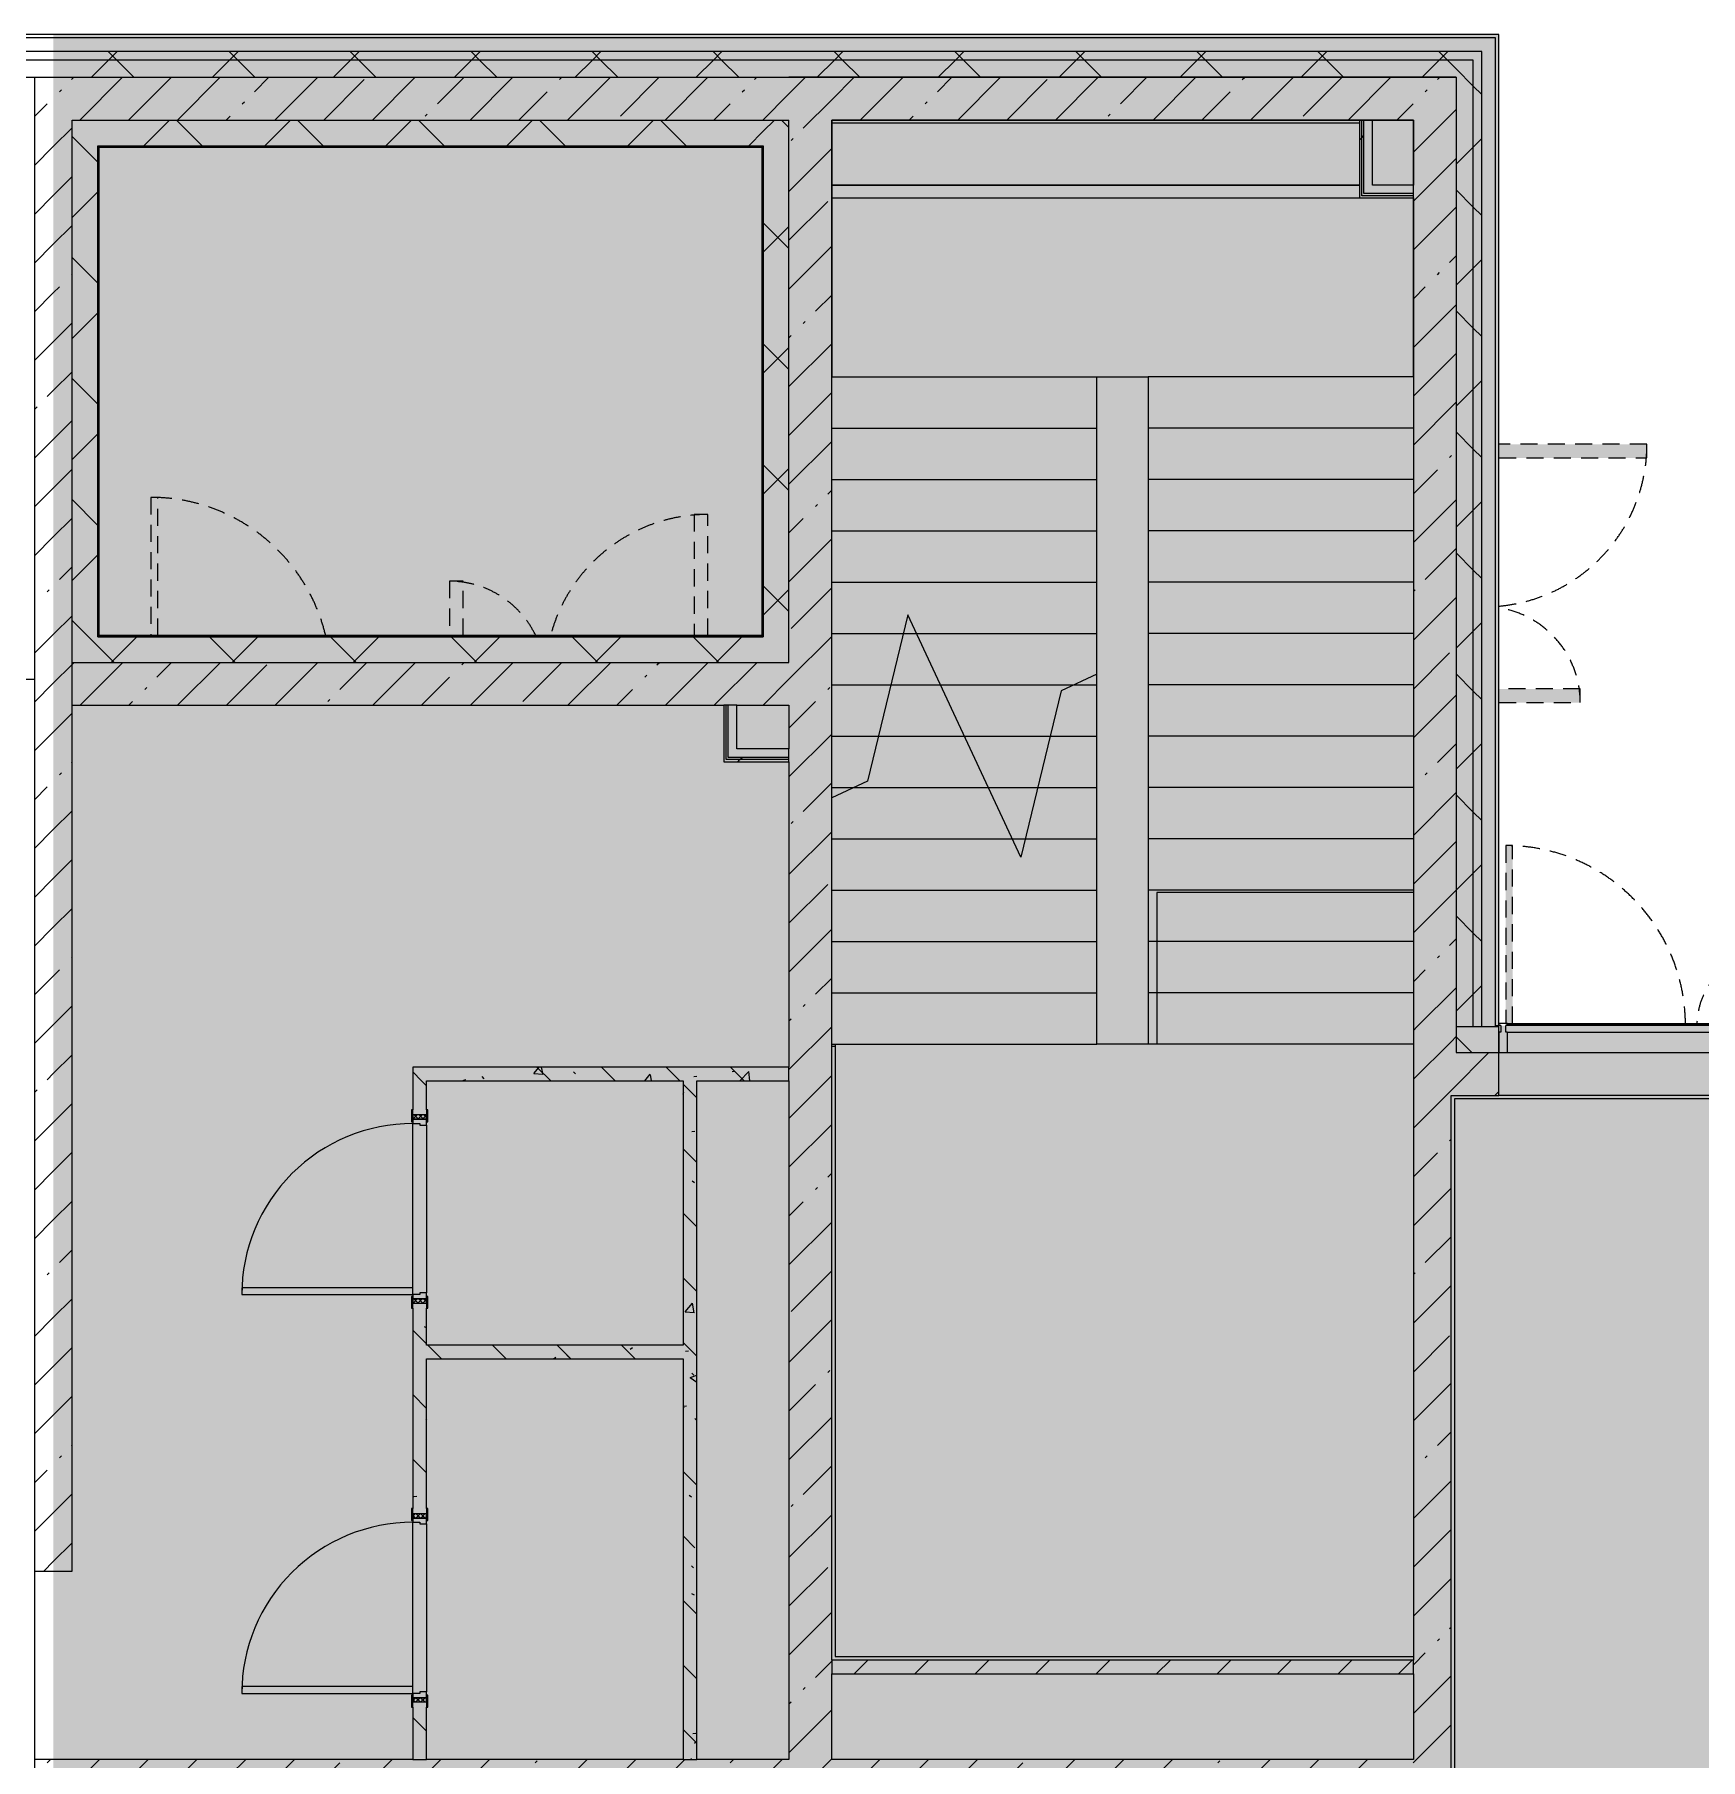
# Model space of a CAD drawing. Header units: millimetres. Extents: x 81663 to 277412, y -8553 to 29000.
# Drawn here: x 232978 to 242716, y 17269 to 27350 of the extents above; entities that cross this region are included whole.
import ezdxf

# ---------------------------------------------------------------- set-up
doc = ezdxf.new("R2010")
doc.units = ezdxf.units.MM
doc.linetypes.add('200_ШТРИХ__ш1_п0_6_', pattern=[160, 100, -60])
doc.layers.add('A-DETL-GENF-2', color=7, linetype='Continuous', lineweight=9, true_color=0xc0c0c0, transparency=0.4)
for name, color, linetype, lineweight in [('A-DETL-MBND', 7, '200_ШТРИХ__ш1_п0_6_', 9), ('A-GLAZ-2', 7, 'Continuous', 5), ('A-GLAZ-CWMG-2', 7, 'Continuous', 5), ('A-WALL-4', 7, 'Continuous', 5), ('I-WALL-3', 7, 'Continuous', 5)]:
    doc.layers.add(name, color=color, linetype=linetype, lineweight=lineweight)
for name, color, linetype, lineweight, true_color in [('A-DOOR-1', 7, 'Continuous', 5, 0xb7b7b7), ('A-DOOR-2', 7, 'Continuous', 5, 0xe2e2e2), ('A-DOOR-3', 7, 'Continuous', 5, 0xaaaaaa), ('A-DOOR-FRAM-1', 7, 'Continuous', 5, 0xe2e2e2), ('A-DOOR-FRAM-2', 7, 'Continuous', 5, 0xb7b7b7), ('A-DOOR-FRAM-3', 7, 'Continuous', 5, 0xaaaaaa), ('A-FLOR-2', 7, 'Continuous', 5, 0xaaaaaa), ('A-FLOR-3', 7, 'Continuous', 5, 0xb7b7b7), ('A-GLAZ-1', 7, 'Continuous', 5, 0x737373), ('A-GLAZ-CWMG-4', 7, 'Continuous', 5, 0x737373), ('A-WALL-5', 7, 'Continuous', 5, 0x737373), ('A-WALL-6', 7, 'Continuous', 9, 0x737373), ('I-WALL-2', 7, 'Continuous', 9, 0xe7e7e7), ('I-WALL-4', 7, 'Continuous', 5, 0x737373), ('I-WALL-5', 7, 'Continuous', 5, 0x787878), ('S-STRS-3', 7, 'Continuous', 5, 0x737373), ('S-STRS-MBND-2', 7, 'Continuous', 5, 0x737373)]:
    doc.layers.add(name, color=color, linetype=linetype, lineweight=lineweight, true_color=true_color)
pattern_1 = [(45, (148228.23, 0), (-353.5534, 353.5534), []), (135, (148228.23, 0), (-353.5534, -353.5534), [])]
pattern_2 = [(45, (148228.23, 0), (-285.1231, 285.1231), []), (45, (148513.35, 0), (-285.1231, 285.1231), [504.031, -100.806, 16.764, -84.042])]
pattern_3 = [(135, (148228.23, 0), (-377.1708, -377.1708), [533.4, -88.9, 17.78, -88.9]), (135, (148228.23, 376.94), (-377.1708, -377.1708), []), (50, (148228.23, 0), (637.6445, -55.7866), [66.675, -733.425]), (355, (148228.2, 0), (-123.3494, 668.699), [53.34, -586.74]), (100.451, (148281.37, -4.65), (514.299, 612.908), [56.665, -623.315]), (46.184, (148228.2, 177.8), (948.7764, -147.15), [100.012, -1100.137]), (96.636, (148307.3, 165.5), (830.909, 865.997), [84.998, -934.973]), (351.184, (148228.2, 177.8), (830.918, 865.988), [80.01, -880.11]), (21, (148317.13, 133.35), (530.6506, -357.9283), [66.675, -733.425]), (326, (148317.1, 133.35), (216.308, 644.6585), [53.34, -586.74]), (71.451, (148361.35, 103.5), (746.9596, 286.7243), [56.665, -623.315]), (37.5, (148228.23, 0), (10.81053, 295.9426), [16.764, -562.864, 16.764, -578.866, -588.962]), (37.5, (148228.23, 0), (10.81053, 295.9426), [-1175.258, 16.764, -572.198]), (7.5, (148228.23, 0), (233.8692, 350.6318), [16.764, -322.834, 16.764, -549.529, -224.472]), (7.5, (148228.23, 0), (233.8692, 350.6318), [-905.891, 16.764, -207.708]), (327.5, (148029.98, 0), (474.5678, -20.0513), [16.764, -205.486, 16.764, -676.656, -920.115]), (327.5, (148029.98, 0), (474.5678, -20.0513), [-915.67, 16.764, -903.351]), (317.5, (147941.1, 0), (518.4522, 88.9934), [16.764, -272.161, 16.764, -443.738, -653.415]), (317.5, (147941.1, 0), (518.4522, 88.9934), [-749.427, 16.764, -636.651])]
pattern_4 = [(45, (148228.2, 0), (-530.33, 530.33), []), (135, (148228.2, 0), (-530.33, -530.33), [])]

# ---------------------------------------------------------------- blocks, each defined once
blk = doc.blocks.new('110_Дверь_СКБ_2Ст_Внутренняя - ДН-7д_л__ ДОО_Дв_1450x2100h_Загрузочная_ Помещение холодильных камер-21737406-2_5_3_птичка')
at = {"layer": 'A-DETL-MBND'}
for points in [[(767.5, 283), (767.5, 990), (687.5, 990), (687.5, 283)], [(-662.5, 283), (-662.5, 600), (-742.5, 600), (-742.5, 283)]]:
    blk.add_hatch(color=256, dxfattribs=at).paths.add_polyline_path(points)
for p, q in [((767.5, 990), (687.5, 990)), ((687.5, 990), (687.5, 283)), ((767.5, 283), (767.5, 990)), ((-742.5, 600), (-742.5, 283)), ((-662.5, 600), (-742.5, 600)), ((-662.5, 283), (-662.5, 600))]:
    blk.add_line(p, q, dxfattribs=at)
for centre, radius, start, end in [((767.5, 40), 950, 90, 165), ((-742.5, 40), 560, 26.05405, 90)]:
    blk.add_arc(centre, radius, start, end, dxfattribs=at)
blk = doc.blocks.new('110_Дверь_СКБ_1Ст_Внутренняя1 - ДН-6д_ ДОО_Дв_1150x2100-24253098-2_5_3_птичка')
at = {"layer": 'A-DETL-MBND'}
blk.add_hatch(color=256, dxfattribs=at).paths.add_polyline_path([(-472.5, 283), (-472.5, 1090), (-512.5, 1090), (-512.5, 283)])
for p, q in [((-512.5, 1090), (-512.5, 283)), ((-472.5, 1090), (-512.5, 1090)), ((-472.5, 283), (-472.5, 1090))]:
    blk.add_line(p, q, dxfattribs=at)
blk.add_arc((-512.5, 40), 1050, 13.41257, 90, dxfattribs=at)
blk = doc.blocks.new('110_Дверь_СКБ_2Ст_Внутренняя - ДН-4д_ ДОО_Дв_1450x2100h_Лестничная клетка-23615437-2_5_3_птичка')
at = {"layer": 'A-DETL-MBND'}
for points in [[(-663, 990), (-743, 990), (-743, 125), (-663, 125), (-663, 279)], [(767, 125), (767, 600), (687, 600), (687, 125)]]:
    blk.add_hatch(color=256, dxfattribs=at).paths.add_polyline_path(points)
for p, q in [((-743, 990), (-743, 125)), ((-663, 990), (-743, 990)), ((-663, 125), (-663, 990)), ((767, 600), (687, 600)), ((687, 600), (687, 125)), ((767, 125), (767, 600))]:
    blk.add_line(p, q, dxfattribs=at)
for centre, radius, start, end in [((-743, 40), 950, 5.1855, 90), ((767, 40), 560, 90, 171.0757)]:
    blk.add_arc(centre, radius, start, end, dxfattribs=at)
blk = doc.blocks.new('110_Дверь_СКБ_1Ст_Внутренняя1 - Д-3 _п_ 1100x2100h_много всего-32422909-2_5_3_птичка')
at = {"layer": 'A-DOOR-2'}
h = blk.add_hatch(color=256, dxfattribs=at)
h.paths.add_polyline_path([(-512.5, 40), (-512.5, -40), (-477.5, -40), (-477.5, 0), (-487.5, 0), (-487.5, 40)])
h.paths.add_polyline_path([(502.5, 0), (502.5, -40), (537.5, -40), (537.5, 40), (512.5, 40), (512.5, 0)])
at = {"layer": 'A-DOOR-3'}
h = blk.add_hatch(dxfattribs=at)
h.set_pattern_fill('FP_88', color=256, style=0, pattern_type=2)
h.set_pattern_definition([(135, (1751.41, 104.685), (-14.14214, -14.14214), []), (225, (1751.41, 104.685), (14.14214, -14.14214), [])])
h.paths.add_polyline_path([(537.5, -40), (562.5, -40), (562.5, 40), (537.5, 40)])
at = {"layer": 'A-DOOR-FRAM-1'}
for points in [[(-487.5, 1040), (-487.5, 40), (-447.5, 40), (-447.5, 1040)], [(-567.5, 40), (-497.5, 40), (-497.5, 48), (-567.5, 48)], [(522.5, 40), (592.5, 40), (592.5, 48), (522.5, 48)], [(-567.5, -48), (-497.5, -48), (-497.5, -40), (-567.5, -40)], [(522.5, -48), (592.5, -48), (592.5, -40), (522.5, -40)]]:
    blk.add_hatch(color=256, dxfattribs=at).paths.add_polyline_path(points)
at = {"layer": 'A-DOOR-FRAM-3'}
h = blk.add_hatch(dxfattribs=at)
h.set_pattern_fill('FP_89', color=256, style=0, pattern_type=2)
h.set_pattern_definition([(45, (-371.384, 104.685), (-14.1421, 14.1421), []), (135, (-371.384, 104.685), (-14.1421, -14.1421), [])])
h.paths.add_polyline_path([(-537.5, 40), (-537.5, -40), (-512.5, -40), (-512.5, 40)])
at = {"layer": 'A-DOOR-1'}
for p, q in [((-487.5, 1040), (-487.5, 40)), ((-447.5, 1040), (-487.5, 1040)), ((-447.5, 40), (-447.5, 1040)), ((-487.5, 40), (-447.5, 40))]:
    blk.add_line(p, q, dxfattribs=at)
blk.add_arc((-487.5, 40), 1000, 360, 90, dxfattribs=at)
at = {"layer": 'A-DOOR-FRAM-2'}
for p, q in [((-497.5, 48), (-567.5, 48)), ((-567.5, 48), (-567.5, 40)), ((-567.5, 40), (-497.5, 40)), ((-512.5, 40), (-537.5, 40)), ((-537.5, 40), (-537.5, -40)), ((-487.5, 40), (-512.5, 40)), ((-512.5, 40), (-512.5, -40)), ((-512.5, -40), (-512.5, 40)), ((-497.5, 40), (-512.5, 40)), ((-512.5, 40), (-512.5, 39)), ((-512.5, 39), (-497.5, 39)), ((-497.5, 40), (-497.5, 48)), ((-497.5, 39), (-497.5, 40)), ((-487.5, 0), (-487.5, 40)), ((-477.5, 0), (-487.5, 0)), ((-477.5, -40), (-477.5, 0)), ((512.5, 0), (502.5, 0)), ((502.5, 0), (502.5, -40)), ((512.5, 40), (512.5, 0)), ((537.5, 40), (512.5, 40)), ((592.5, 48), (522.5, 48)), ((522.5, 48), (522.5, 40)), ((537.5, 40), (522.5, 40)), ((522.5, 40), (522.5, 39)), ((522.5, 40), (592.5, 40)), ((522.5, 39), (537.5, 39)), ((537.5, -40), (537.5, 40)), ((562.5, 40), (537.5, 40)), ((537.5, 40), (537.5, -40)), ((537.5, 39), (537.5, 40)), ((562.5, -40), (562.5, 40)), ((592.5, 40), (592.5, 48)), ((-497.5, -40), (-567.5, -40)), ((-567.5, -40), (-567.5, -48)), ((-567.5, -48), (-497.5, -48)), ((-537.5, -40), (-512.5, -40)), ((-497.5, -39), (-512.5, -39)), ((-512.5, -39), (-512.5, -40)), ((-512.5, -40), (-477.5, -40)), ((-512.5, -40), (-497.5, -40)), ((-497.5, -40), (-497.5, -39)), ((-497.5, -48), (-497.5, -40)), ((502.5, -40), (537.5, -40)), ((537.5, -39), (522.5, -39)), ((522.5, -39), (522.5, -40)), ((522.5, -40), (537.5, -40)), ((592.5, -40), (522.5, -40)), ((522.5, -40), (522.5, -48)), ((522.5, -48), (592.5, -48)), ((537.5, -40), (537.5, -39)), ((537.5, -40), (562.5, -40)), ((592.5, -48), (592.5, -40))]:
    blk.add_line(p, q, dxfattribs=at)
blk = doc.blocks.new('DRS_ДПУ_распашная__2Ст_Прямоугольная1 - ВН-4_ Нр_ДО_1500х2200 глухая-26741401-2_5_3_птичка')
at = {"layer": 'A-DETL-MBND'}
h = blk.add_hatch(color=256, dxfattribs=at)
h.paths.add_polyline_path([(-760, 10), (-730, 10), (-730, 1050), (-770, 1050), (-770, 10)])
h.paths.add_polyline_path([(-760, 0), (-760, 10), (-770, 0)])
h = blk.add_hatch(color=256, dxfattribs=at)
h.paths.add_polyline_path([(760, 0), (770, 0), (760, 10)])
h.paths.add_polyline_path([(770, 10), (770, 423), (730, 423), (735, 10), (760, 10)])
for p, q in [((-770, 1050), (-770, 10)), ((-730, 1050), (-770, 1050)), ((-730, 10), (-730, 1050)), ((770, 423), (730, 423)), ((730, 423), (730, 10)), ((770, 10), (770, 423))]:
    blk.add_line(p, q, dxfattribs=at)
for centre, radius, start, end in [((-770, 0), 1050, 0.552, 90), ((770, 0), 423, 90, 178.6103)]:
    blk.add_arc(centre, radius, start, end, dxfattribs=at)
blk = doc.blocks.new('Прямоугольный импост - Импост структурный с накладкой - 170мм-23713232-2_5_3_птичка')
at = {"layer": 'A-DETL-MBND'}
blk.add_line((0, 0), (-10, 0), dxfattribs=at)
blk = doc.blocks.new('Прямоугольный импост - Импост структурный с накладкой - 170мм-22874499-2_5_3_птичка')
at = {"layer": 'A-GLAZ-CWMG-2'}
for p, q in [((-40, 0), (-50, 0)), ((-50, 0), (-50, -10)), ((0, 0), (-10, 0)), ((0, -10), (0, 0)), ((-50, -10), (0, -10))]:
    blk.add_line(p, q, dxfattribs=at)
at = {"layer": 'A-GLAZ-CWMG-4'}
for p, q in [((0, 160), (-50, 160)), ((-50, 160), (-50, 40)), ((0, 40), (0, 160)), ((-50, 40), (-40, 40)), ((-40, 40), (-40, 2)), ((-10, 2), (-10, 40)), ((-10, 40), (0, 40))]:
    blk.add_line(p, q, dxfattribs=at)
blk = doc.blocks.new('PNS_Панель прямоугольная1 - Нр_Стекло - 40мм-22959730-2_5_3_птичка')
at = {"layer": 'A-GLAZ-1'}
blk.add_line((-756, -40), (760, -40), dxfattribs=at)
at = {"layer": 'A-GLAZ-2'}
for p, q in [((-770, 0), (770, 0)), ((770, 0), (-770, 0))]:
    blk.add_line(p, q, dxfattribs=at)
blk = doc.blocks.new('Прямоугольный импост - Импост структурный с накладкой - 170мм-22855553-2_5_3_птичка')
at = {"layer": 'A-GLAZ-CWMG-2'}
for p, q in [((93360, 21560), (93360, 21570)), ((93360, 21570), (94880, 21570)), ((94880, 21570), (94880, 21560))]:
    blk.add_line(p, q, dxfattribs=at)
at = {"layer": 'A-GLAZ-CWMG-4'}
blk.add_line((93360, 21400), (94880, 21400), dxfattribs=at)
blk = doc.blocks.new('Зашивка приборов отопления33 - Зашивка приборов отопления-33324347-2_5_3_птичка')
at = {"layer": 'A-WALL-5'}
for p, q in [((124366, 19499), (121281, 19499)), ((121281, 19136), (124366, 19136)), ((124366, 19136), (121281, 19136)), ((121281, 19061), (124366, 19061))]:
    blk.add_line(p, q, dxfattribs=at)

msp = doc.modelspace()

# ---------------------------------------------------------------- hatches: boundary and pattern name
at = {"layer": 'A-DETL-GENF-2'}
msp.add_hatch(color=256, dxfattribs=at).paths.add_polyline_path([(270445.2, -258), (273466.2, -258), (273466.2, 21558), (241536.2, 21558), (241536.2, 27348), (233088.2, 27348), (233088.2, 5750), (237430.2, 5750), (237430.2, -258), (269517.7, -258)])
at = {"layer": 'A-WALL-4'}
h = msp.add_hatch(dxfattribs=at)
h.set_pattern_fill('FP_48', color=256, style=0, pattern_type=2)
h.set_pattern_definition(pattern_1)
h.paths.add_polyline_path([(233088.2, 27200), (233088.2, 27250), (228578.2, 27250), (228578.2, 27200), (232416.9, 27200)])
h.paths.add_polyline_path([(224996.7, 27200), (226078.2, 27200), (226078.2, 27250), (224568.2, 27250), (224568.2, 27200)])
h.paths.add_polyline_path([(212408.2, 27200), (213488.2, 27200), (213488.2, 27250), (212408.2, 27250)])
h.paths.add_polyline_path([(215721.5, 27200), (216188.2, 27200), (216185.3, 27250), (214388.2, 27250), (214388.2, 27200), (214794, 27200)])
h.paths.add_polyline_path([(217088.2, 27200), (222468.2, 27200), (222468.2, 27250), (217088.2, 27250)])
h.paths.add_polyline_path([(204591.3, 27200), (205388.2, 27200), (205388.2, 27250), (204138.1, 27250), (204138.1, 27200)])
h.paths.add_polyline_path([(202736.2, 27200), (203238.1, 27200), (203238.1, 27250), (202088.4, 27250), (202088.4, 27200)])
h.paths.add_polyline_path([(208088.2, 27200), (209268.2, 27200), (209268.2, 27250), (208088.2, 27250)])
h.paths.add_polyline_path([(198098.6, 27200), (198988.4, 27200), (198988.4, 27250), (197888.5, 27250), (197888.5, 27200)])
h.paths.add_polyline_path([(196988.5, 27200), (196988.5, 27250), (195735.2, 27250), (195735.2, 27200), (196243.6, 27200)])
h.paths.add_polyline_path([(192635.2, 27200), (192635.2, 27250), (190238.2, 27250), (190238.2, 27200), (191606, 27200)])
h = msp.add_hatch(dxfattribs=at)
h.set_pattern_fill('FP_48', color=256, style=0, pattern_type=2)
h.set_pattern_definition(pattern_1)
h.paths.add_polyline_path([(241388.2, 27200), (241388.2, 27250), (233088.2, 27250), (233088.2, 27200), (241288.2, 27200)])
h = msp.add_hatch(dxfattribs=at)
h.set_pattern_fill('FP_48', color=256, style=0, pattern_type=2)
h.set_pattern_definition(pattern_1)
h.paths.add_polyline_path([(241388.2, 21550), (241438.2, 21550), (241438.2, 27250), (241388.2, 27250), (241388.2, 21558)])
h = msp.add_hatch(dxfattribs=at)
h.set_pattern_fill('FP_48', color=256, style=0, pattern_type=2)
h.set_pattern_definition(pattern_1)
h.paths.add_polyline_path([(232428.2, 27100), (233088.2, 27100), (233088.2, 27200), (228578.2, 27200), (228578.2, 27100), (232416.9, 27100)])
h.paths.add_polyline_path([(214794, 27100), (216188.2, 27100), (216185.3, 27200), (214388.2, 27200), (214388.2, 27100)])
h.paths.add_polyline_path([(213488.2, 27100), (213488.2, 27200), (212408.2, 27200), (212408.2, 27100), (213183.4, 27100)])
h.paths.add_polyline_path([(226078.2, 27100), (226078.2, 27200), (224568.2, 27200), (224568.2, 27100), (225924.2, 27100)])
h.paths.add_polyline_path([(217088.2, 27100), (222468.2, 27100), (222468.2, 27200), (217088.2, 27200)])
h.paths.add_polyline_path([(209228.9, 27100), (209268.2, 27100), (209268.2, 27200), (208088.2, 27200), (208088.2, 27100), (208983.4, 27100)])
h.paths.add_polyline_path([(202088.4, 27100), (203238.1, 27100), (203238.1, 27200), (202088.4, 27200)])
h.paths.add_polyline_path([(205055, 27100), (205388.2, 27100), (205388.2, 27200), (204138.1, 27200), (204138.1, 27100), (204591.3, 27100)])
h.paths.add_polyline_path([(196988.5, 27100), (196988.5, 27200), (195735.2, 27200), (195735.2, 27100), (196243.6, 27100)])
h.paths.add_polyline_path([(192635.2, 27100), (192635.2, 27200), (190288.2, 27200), (190288.2, 27100), (191606, 27100)])
h.paths.add_polyline_path([(197888.5, 27100), (198988.4, 27100), (198988.4, 27200), (197888.5, 27200)])
h = msp.add_hatch(dxfattribs=at)
h.set_pattern_fill('FP_48', color=256, style=0, pattern_type=2)
h.set_pattern_definition(pattern_1)
h.paths.add_polyline_path([(237054.5, 27100), (241288.2, 27100), (241288.2, 27200), (233088.2, 27200), (233088.2, 27100), (236126.9, 27100)])
h = msp.add_hatch(dxfattribs=at)
h.set_pattern_fill('FP_48', color=256, style=0, pattern_type=2)
h.set_pattern_definition(pattern_1)
h.paths.add_polyline_path([(241388.2, 21550), (241388.2, 27200), (241288.2, 27200), (241288.2, 21550)])
h = msp.add_hatch(dxfattribs=at)
h.set_pattern_fill('FP_48', color=256, style=0, pattern_type=2)
h.set_pattern_definition(pattern_1)
h.paths.add_polyline_path([(233348.2, 23680), (233344.4, 26850), (233198.2, 26850), (233198.2, 23680), (233344.4, 23680)])
h = msp.add_hatch(dxfattribs=at)
h.set_pattern_fill('FP_48', color=256, style=0, pattern_type=2)
h.set_pattern_definition(pattern_1)
h.paths.add_polyline_path([(236126.9, 26700), (237238.2, 26700), (237238.2, 26850), (233348.2, 26850), (233351.2, 26700), (234271.9, 26700)])
h = msp.add_hatch(dxfattribs=at)
h.set_pattern_fill('FP_48', color=256, style=0, pattern_type=2)
h.set_pattern_definition(pattern_1)
h.paths.add_polyline_path([(237388.2, 23680), (237388.2, 26850), (237238.2, 26850), (237238.2, 23680)])
h = msp.add_hatch(dxfattribs=at)
h.set_pattern_fill('FP_48', color=256, style=0, pattern_type=2)
h.set_pattern_definition(pattern_1)
h.paths.add_polyline_path([(236126.9, 23680), (237238.2, 23680), (237235.2, 23830), (233348.2, 23830), (233348.2, 23680), (235199.4, 23680)])
h = msp.add_hatch(dxfattribs=at)
h.set_pattern_fill('FP_48', color=256, style=0, pattern_type=2)
h.set_pattern_definition(pattern_1)
h.paths.add_polyline_path([(273458.2, 21400), (273458.2, 21550), (268378.4, 21550), (268378.4, 21400), (273308.2, 21400)])
h.paths.add_polyline_path([(267478.4, 21400), (267478.4, 21550), (266128.7, 21550), (266128.7, 21400), (266735.1, 21400)])
h.paths.add_polyline_path([(254677.3, 21400), (255078.7, 21400), (255078.7, 21550), (253778.4, 21550), (253778.4, 21400), (254278.2, 21400)])
h.paths.add_polyline_path([(257278.7, 21400), (257278.7, 21550), (255978.7, 21550), (255978.7, 21400), (256532.4, 21400)])
h.paths.add_polyline_path([(258178.7, 21400), (259478.2, 21400), (259478.2, 21550), (258178.7, 21550)])
h.paths.add_polyline_path([(264328.7, 21400), (265228.7, 21400), (265228.7, 21550), (263828.7, 21550), (263828.7, 21400), (263952.5, 21400)])
h.paths.add_polyline_path([(261528.7, 21400), (261528.7, 21550), (260378.2, 21550), (260378.2, 21400)])
h.paths.add_polyline_path([(251478.4, 21400), (251478.4, 21550), (250278.2, 21550), (250278.2, 21400), (250967.3, 21400)])
h.paths.add_polyline_path([(241536.2, 21400), (241538.2, 21400), (241534.2, 21550), (241288.2, 21550), (241288.2, 21400), (241495.2, 21400)])
h.paths.add_polyline_path([(244838.2, 21400), (249378.2, 21400), (249378.2, 21550), (244838.2, 21550)])
at = {"layer": 'I-WALL-2'}
for points in [[(240798.2, 26420), (240798.2, 26850), (240748.2, 26850), (240748.2, 26420), (240764.5, 26420)], [(241038.2, 26420), (241038.2, 26470), (240798.2, 26470), (240798.2, 26420)], [(237083.2, 23125), (237083.2, 23430), (237033.2, 23430), (237033.2, 23125), (237054.5, 23125)], [(237388.2, 23125), (237388.2, 23175), (237083.2, 23175), (237083.2, 23125)]]:
    msp.add_hatch(color=256, dxfattribs=at).paths.add_polyline_path(points)
at = {"layer": 'I-WALL-3'}
h = msp.add_hatch(dxfattribs=at)
h.set_pattern_fill('FP_56', color=256, style=0, pattern_type=2)
h.set_pattern_definition(pattern_2)
h.paths.add_polyline_path([(233088.2, 18370), (233088.2, 27100), (232978.2, 27100), (232978.2, 18370)])
h = msp.add_hatch(dxfattribs=at)
h.set_pattern_fill('FP_56', color=256, style=0, pattern_type=2)
h.set_pattern_definition(pattern_2)
h.paths.add_polyline_path([(233198.2, 18370), (233198.2, 27100), (233088.2, 27100), (233088.2, 18370)])
h = msp.add_hatch(dxfattribs=at)
h.set_pattern_fill('FP_56', color=256, style=0, pattern_type=2)
h.set_pattern_definition(pattern_2)
h.paths.add_polyline_path([(237388.2, 26850), (237388.2, 27100), (233198.2, 27100), (233198.2, 26850), (237238.2, 26850)])
h = msp.add_hatch(dxfattribs=at)
h.set_pattern_fill('FP_56', color=256, style=0, pattern_type=2)
h.set_pattern_definition(pattern_2)
h.paths.add_polyline_path([(237388.2, 17270), (237638.2, 17270), (237638.2, 27100), (237388.2, 27100), (237388.2, 18162.4)])
h = msp.add_hatch(dxfattribs=at)
h.set_pattern_fill('FP_56', color=256, style=0, pattern_type=2)
h.set_pattern_definition(pattern_2)
h.paths.add_polyline_path([(239837, 26850), (241038.2, 26850), (241038.2, 27100), (237638.2, 27100), (237638.2, 26850), (237982, 26850)])
h = msp.add_hatch(dxfattribs=at)
h.set_pattern_fill('FP_56', color=256, style=0, pattern_type=2)
h.set_pattern_definition(pattern_2)
h.paths.add_polyline_path([(241258.2, 21550), (241288.2, 21558), (241288.2, 27100), (241038.2, 27100), (241038.2, 21550), (241228.3, 21550)])
h.paths.add_polyline_path([(241288.2, 21400), (241288.2, 21550), (241258.2, 21550), (241258.2, 21400)])
h = msp.add_hatch(dxfattribs=at)
h.set_pattern_fill('FP_160', color=256, style=0, pattern_type=2)
h.set_pattern_definition(pattern_4)
h.paths.add_polyline_path([(240735.7, 26395), (240735.7, 26850), (240723.2, 26850), (240723.2, 26395)])
h = msp.add_hatch(dxfattribs=at)
h.set_pattern_fill('FP_160', color=256, style=0, pattern_type=2)
h.set_pattern_definition(pattern_4)
h.paths.add_polyline_path([(240748.2, 26407.5), (240748.2, 26850), (240735.7, 26850), (240735.7, 26407.5)])
h = msp.add_hatch(dxfattribs=at)
h.set_pattern_fill('FP_56', color=256, style=0, pattern_type=2)
h.set_pattern_definition(pattern_2)
h.paths.add_polyline_path([(237388.2, 23430), (237388.2, 23680), (233198.2, 23680), (233198.2, 23430), (237083.2, 23430)])
h = msp.add_hatch(dxfattribs=at)
h.set_pattern_fill('FP_160', color=256, style=0, pattern_type=2)
h.set_pattern_definition(pattern_4)
h.paths.add_polyline_path([(237020.7, 23100), (237388.2, 23100), (237388.2, 23112.5), (237020.7, 23112.5)])
h = msp.add_hatch(dxfattribs=at)
h.set_pattern_fill('FP_160', color=256, style=0, pattern_type=2)
h.set_pattern_definition(pattern_4)
h.paths.add_polyline_path([(237054.5, 23112.5), (237388.2, 23112.5), (237388.2, 23125), (237033.2, 23125), (237033.2, 23112.5)])
h = msp.add_hatch(dxfattribs=at)
h.set_pattern_fill('FP_56', color=256, style=0, pattern_type=2)
h.set_pattern_definition(pattern_2)
h.paths.add_polyline_path([(241258.2, 13400), (241258.2, 13620), (241228.2, 13620), (241228.3, 13628), (241258.2, 13628), (241258.2, 21550), (241038.2, 21550), (241038.2, 13400), (241228.2, 13400)])
h = msp.add_hatch(dxfattribs=at)
h.set_pattern_fill('FP_56', color=256, style=0, pattern_type=2)
h.set_pattern_definition(pattern_2)
h.paths.add_polyline_path([(248808.2, 21150), (248808.2, 21400), (244838.2, 21400), (244838.2, 21150), (248548.2, 21150)])
h.paths.add_polyline_path([(241430.3, 21150), (241538.2, 21150), (241536.2, 21400), (241258.2, 21400), (241258.2, 21150), (241318.2, 21150)])
h = msp.add_hatch(dxfattribs=at)
h.set_pattern_fill('FP_60', color=256, style=0, pattern_type=2)
h.set_pattern_definition([(45, (148228.23, 0), (-176.7767, 176.7767), [])])
h.paths.add_polyline_path([(237638.2, 17770), (241038.2, 17770), (241038.2, 17850), (237638.2, 17850)])
h = msp.add_hatch(dxfattribs=at)
h.set_pattern_fill('FP_56', color=256, style=0, pattern_type=2)
h.set_pattern_definition(pattern_2)
h.paths.add_polyline_path([(232978.2, 16300), (233088.2, 16300), (233088.2, 17270), (232978.2, 17270), (232978.2, 17005.5)])
h = msp.add_hatch(dxfattribs=at)
h.set_pattern_fill('FP_56', color=256, style=0, pattern_type=2)
h.set_pattern_definition(pattern_2)
h.paths.add_polyline_path([(233198.2, 16300), (233198.2, 17270), (233088.2, 17270), (233088.2, 16300)])
h = msp.add_hatch(dxfattribs=at)
h.set_pattern_fill('FP_56', color=256, style=0, pattern_type=2)
h.set_pattern_definition(pattern_2)
h.paths.add_polyline_path([(234498.2, 17050), (234718.2, 17050), (234718.2, 17270), (233198.2, 17270), (233198.2, 17050), (234271.9, 17050)])
h = msp.add_hatch(dxfattribs=at)
h.set_pattern_fill('FP_56', color=256, style=0, pattern_type=2)
h.set_pattern_definition(pattern_2)
h.paths.add_polyline_path([(241038.2, 17050), (241038.2, 17270), (234718.2, 17270), (234718.2, 17050), (240365.3, 17050)])
at = {"layer": 'I-WALL-5'}
h = msp.add_hatch(dxfattribs=at)
h.set_pattern_fill('FP_69', color=256, style=0, pattern_type=2)
h.set_pattern_definition(pattern_3)
h.paths.add_polyline_path([(237388.2, 21235.8), (237388.2, 21315.8), (235189.9, 21315.8), (235189.9, 21235.8), (236849.9, 21235.8)])
h = msp.add_hatch(dxfattribs=at)
h.set_pattern_fill('FP_69', color=256, style=0, pattern_type=2)
h.set_pattern_definition(pattern_3)
h.paths.add_polyline_path([(235189.9, 17270), (235269.9, 17270), (235269.9, 17605.4), (235189.9, 17605.4), (235189.9, 17575.4)])
h.paths.add_polyline_path([(235189.9, 18705.4), (235269.9, 18705.4), (235269.9, 19935.8), (235189.9, 19935.8), (235189.9, 18735.4)])
h.paths.add_polyline_path([(235269.9, 21035.8), (235269.9, 21235.8), (235189.9, 21235.8), (235189.9, 21035.8)])
h = msp.add_hatch(dxfattribs=at)
h.set_pattern_fill('FP_69', color=256, style=0, pattern_type=2)
h.set_pattern_definition(pattern_3)
h.paths.add_polyline_path([(236849.9, 16180), (236849.9, 17050), (236769.9, 17050), (236769.9, 16180)])
h.paths.add_polyline_path([(236849.9, 17270), (236849.9, 21235.8), (236769.9, 21235.8), (236769.9, 17270)])
h = msp.add_hatch(dxfattribs=at)
h.set_pattern_fill('FP_69', color=256, style=0, pattern_type=2)
h.set_pattern_definition(pattern_3)
h.paths.add_polyline_path([(236769.9, 19610), (236769.9, 19690), (235269.9, 19690), (235269.9, 19610), (236126.9, 19610)])

# ---------------------------------------------------------------- linework, layer by layer
at = {"layer": 'A-FLOR-2'}
for p, q in [((232978.2, 23580), (232928.2, 23580)), ((232978.2, 18370), (232978.2, 17270))]:
    msp.add_line(p, q, dxfattribs=at)
at = {"layer": 'A-FLOR-3'}
for p, q in [((241038.2, 22335), (239538.2, 22335)), ((239538.2, 22335), (239538.2, 21450)), ((237659.2, 21435), (237638.2, 21435)), ((237659.2, 21450), (237659.2, 17871)), ((241038.2, 21450), (239188.2, 21450)), ((241278.2, 21130), (241278.2, 13628)), ((243408.2, 21130), (241278.2, 21130)), ((243408.2, 21150), (241538.2, 21150)), ((237659.2, 17871), (241038.2, 17871))]:
    msp.add_line(p, q, dxfattribs=at)
at = {"layer": 'A-WALL-4'}
for p, q in [((241538.2, 27350), (203238.1, 27350)), ((241538.2, 21558), (241538.2, 27350))]:
    msp.add_line(p, q, dxfattribs=at)
at = {"layer": 'A-WALL-5'}
for p, q in [((232428.2, 27100), (241288.2, 27100)), ((233356.2, 23838), (233356.2, 26692)), ((233356.2, 26692), (237230.2, 26692)), ((237230.2, 26692), (237230.2, 23838)), ((237230.2, 23838), (233356.2, 23838)), ((233198.2, 23680), (237388.2, 23680)), ((241538.2, 21400), (241538.2, 21556.6))]:
    msp.add_line(p, q, dxfattribs=at)
at = {"layer": 'A-WALL-6'}
for p, q in [((241518.2, 27330), (228578.2, 27330)), ((241518.2, 21550), (241518.2, 27330)), ((241438.2, 27250), (228578.2, 27250)), ((241438.2, 21550), (241438.2, 27250)), ((241388.2, 27200), (228578.2, 27200)), ((241388.2, 21550), (241388.2, 27200)), ((241288.2, 27100), (241288.2, 21400)), ((233198.2, 26850), (233356.2, 26850)), ((237230.2, 26850), (237388.2, 26850)), ((237388.2, 23680), (237388.2, 26850)), ((240735.7, 26407.5), (240735.7, 26850)), ((240748.2, 26420), (240748.2, 26850)), ((233348.2, 23830), (233348.2, 26700)), ((233348.2, 26700), (237238.2, 26700)), ((233351.2, 23833), (233351.2, 26697)), ((233351.2, 26697), (237235.2, 26697)), ((237235.2, 26697), (237235.2, 23833)), ((237238.2, 26700), (237238.2, 23830)), ((241038.2, 26420), (240748.2, 26420)), ((241038.2, 26395), (241038.2, 26470)), ((241038.2, 26407.5), (240735.7, 26407.5)), ((233348.2, 23830), (237238.2, 23830)), ((233351.2, 23833), (237235.2, 23833)), ((237083.2, 23430), (237008.2, 23430)), ((237020.7, 23112.5), (237020.7, 23430)), ((237033.2, 23125), (237033.2, 23430)), ((237388.2, 23112.5), (237020.7, 23112.5)), ((237388.2, 23125), (237033.2, 23125)), ((237388.2, 23100), (237388.2, 23175)), ((241038.2, 21550), (241038.2, 21150)), ((241518.2, 21550), (241288.2, 21550)), ((241518.2, 21558), (241536.2, 21558)), ((241533.6, 21553), (241518.2, 21553)), ((241532, 21550), (241518.2, 21550)), ((241288.2, 21400), (241538.2, 21400)), ((237388.2, 21235.8), (237388.2, 21315.8)), ((237638.2, 17850), (237638.2, 17770)), ((241038.2, 17770), (241038.2, 17850)), ((235189.9, 17270), (235269.9, 17270)), ((236769.9, 17270), (236849.9, 17270))]:
    msp.add_line(p, q, dxfattribs=at)
at = {"layer": 'I-WALL-3'}
for p, q in [((232978.2, 27100), (232978.2, 18370)), ((232978.2, 17270), (232978.2, 16100))]:
    msp.add_line(p, q, dxfattribs=at)
at = {"layer": 'I-WALL-4'}
for p, q in [((241288.2, 27100), (237388.2, 27100)), ((233198.2, 18370), (233198.2, 26850)), ((233356.2, 26850), (237230.2, 26850)), ((237638.2, 17850), (237638.2, 26850)), ((237638.2, 26850), (241038.2, 26850)), ((240723.2, 26850), (240723.2, 26395)), ((240798.2, 26470), (240798.2, 26850)), ((241038.2, 26850), (241038.2, 26470)), ((241038.2, 26470), (240798.2, 26470)), ((240723.2, 26395), (241038.2, 26395)), ((241038.2, 26395), (241038.2, 17850)), ((233198.2, 23430), (237008.2, 23430)), ((237008.2, 23430), (237008.2, 23100)), ((237083.2, 23430), (237388.2, 23430)), ((237083.2, 23175), (237083.2, 23430)), ((237388.2, 23430), (237388.2, 23175)), ((237008.2, 23100), (237388.2, 23100)), ((237388.2, 23175), (237083.2, 23175)), ((237388.2, 23100), (237388.2, 21315.8)), ((241538.2, 21150), (241538.2, 21400)), ((237388.2, 21315.8), (235189.9, 21315.8)), ((235189.9, 21315.8), (235189.9, 21065.8)), ((235269.9, 21235.8), (236769.9, 21235.8)), ((235269.9, 21065.8), (235269.9, 21235.8)), ((236769.9, 21235.8), (236769.9, 19690)), ((236849.9, 21235.8), (237388.2, 21235.8)), ((236849.9, 17270), (236849.9, 21235.8)), ((237388.2, 21235.8), (237388.2, 17270)), ((241258.2, 13628), (241258.2, 21150)), ((241258.2, 21150), (241538.2, 21150)), ((235189.9, 20025.8), (235189.9, 20985.8)), ((235269.9, 20975.8), (235269.9, 19995.8)), ((235189.9, 19905.8), (235189.9, 18735.4)), ((235269.9, 19690), (235269.9, 19905.8)), ((236769.9, 19690), (235269.9, 19690)), ((235269.9, 18735.4), (235269.9, 19610)), ((235269.9, 19610), (236769.9, 19610)), ((236769.9, 19610), (236769.9, 17270)), ((235189.9, 17695.4), (235189.9, 18655.4)), ((235269.9, 18645.4), (235269.9, 17665.4)), ((232978.2, 18370), (233198.2, 18370)), ((241038.2, 17850), (237638.2, 17850)), ((237638.2, 17270), (237638.2, 17770)), ((237638.2, 17770), (241038.2, 17770)), ((241038.2, 17770), (241038.2, 17270)), ((235189.9, 17575.4), (235189.9, 17270)), ((235269.9, 17270), (235269.9, 17575.4)), ((235189.9, 17270), (232978.2, 17270)), ((236769.9, 17270), (235269.9, 17270)), ((237388.2, 17270), (236849.9, 17270)), ((241038.2, 17270), (237638.2, 17270))]:
    msp.add_line(p, q, dxfattribs=at)
at = {"layer": 'S-STRS-3'}
for p, q in [((237638.2, 25350), (239188.2, 25350)), ((237638.2, 25350), (239188.2, 25350)), ((239188.2, 25350), (239488.2, 25350)), ((239188.2, 25050), (239188.2, 25350)), ((241038.2, 25350), (239488.2, 25350)), ((239488.2, 25350), (239488.2, 25050)), ((241038.2, 25350), (239488.2, 25350)), ((237638.2, 25050), (239188.2, 25050)), ((237638.2, 25050), (239188.2, 25050)), ((239188.2, 24750), (239188.2, 25050)), ((239488.2, 25050), (239488.2, 24750)), ((241038.2, 25050), (239488.2, 25050)), ((241038.2, 25050), (239488.2, 25050)), ((237638.2, 24750), (239188.2, 24750)), ((237638.2, 24750), (239188.2, 24750)), ((239188.2, 24450), (239188.2, 24750)), ((239488.2, 24750), (239488.2, 24450)), ((241038.2, 24750), (239488.2, 24750)), ((241038.2, 24750), (239488.2, 24750)), ((237638.2, 24450), (239188.2, 24450)), ((237638.2, 24450), (239188.2, 24450)), ((239188.2, 24150), (239188.2, 24450)), ((239488.2, 24450), (239488.2, 24150)), ((241038.2, 24450), (239488.2, 24450)), ((241038.2, 24450), (239488.2, 24450)), ((237638.2, 24150), (239188.2, 24150)), ((237638.2, 24150), (239188.2, 24150)), ((239188.2, 23850), (239188.2, 24150)), ((239488.2, 24150), (239488.2, 23850)), ((241038.2, 24150), (239488.2, 24150)), ((241038.2, 24150), (239488.2, 24150)), ((237638.2, 23850), (238056.8, 23850)), ((237638.2, 23850), (238056.8, 23850)), ((238056.8, 23850), (238133.4, 23850)), ((238056.8, 23850), (238133.4, 23850)), ((238133.4, 23850), (239188.2, 23850)), ((238133.4, 23850), (239188.2, 23850)), ((239188.2, 23611.4), (239188.2, 23850)), ((239488.2, 23850), (239488.2, 23550)), ((241038.2, 23850), (239488.2, 23850)), ((241038.2, 23850), (239488.2, 23850)), ((239188.2, 23550), (239188.2, 23611.4)), ((237638.2, 23550), (237982, 23550)), ((237638.2, 23550), (237982, 23550)), ((237983.9, 23550), (238273.3, 23550)), ((237983.9, 23550), (238273.3, 23550)), ((238273.3, 23550), (239056.6, 23550)), ((238273.3, 23550), (239056.6, 23550)), ((239056.6, 23550), (239188.2, 23550)), ((239056.6, 23550), (239188.2, 23550)), ((239188.2, 23250), (239188.2, 23550)), ((239488.2, 23550), (239488.2, 23250)), ((241038.2, 23550), (239488.2, 23550)), ((241038.2, 23550), (239488.2, 23550)), ((237638.2, 23250), (237911, 23250)), ((237638.2, 23250), (237911, 23250)), ((237911, 23250), (238413.2, 23250)), ((237911, 23250), (238413.2, 23250)), ((238413.2, 23250), (238915.5, 23250)), ((238413.2, 23250), (238915.5, 23250)), ((238915.5, 23250), (239188.2, 23250)), ((238915.5, 23250), (239188.2, 23250)), ((239188.2, 22950), (239188.2, 23250)), ((239488.2, 23250), (239488.2, 22950)), ((241038.2, 23250), (239488.2, 23250)), ((241038.2, 23250), (239488.2, 23250)), ((237638.2, 22950), (237769.9, 22950)), ((237638.2, 22950), (237769.9, 22950)), ((237769.9, 22950), (238553.1, 22950)), ((237769.9, 22950), (238553.1, 22950)), ((238553.1, 22950), (238842.6, 22950)), ((238553.1, 22950), (238842.6, 22950)), ((238842.6, 22950), (239188.2, 22950)), ((238842.6, 22950), (239188.2, 22950)), ((239188.2, 22650), (239188.2, 22950)), ((239488.2, 22950), (239488.2, 22650)), ((241038.2, 22950), (239488.2, 22950)), ((241038.2, 22950), (239488.2, 22950)), ((237638.2, 22650), (238693, 22650)), ((237638.2, 22650), (238693, 22650)), ((238693, 22650), (238769.7, 22650)), ((238693, 22650), (238769.7, 22650)), ((238769.7, 22650), (239188.2, 22650)), ((238769.7, 22650), (239188.2, 22650)), ((239188.2, 22350), (239188.2, 22650)), ((239488.2, 22650), (239488.2, 22350)), ((241038.2, 22650), (239488.2, 22650)), ((241038.2, 22650), (239488.2, 22650)), ((237638.2, 22350), (239188.2, 22350)), ((237638.2, 22350), (239188.2, 22350)), ((239188.2, 22050), (239188.2, 22350)), ((241038.2, 22350), (239488.2, 22350)), ((237638.2, 22050), (239188.2, 22050)), ((237638.2, 22050), (239188.2, 22050)), ((239188.2, 21750), (239188.2, 22050)), ((237638.2, 21750), (239188.2, 21750)), ((237638.2, 21750), (239188.2, 21750)), ((239188.2, 21450), (239188.2, 21750)), ((237638.2, 21450), (239188.2, 21450)), ((237638.2, 21450), (239188.2, 21450))]:
    msp.add_line(p, q, dxfattribs=at)
at = {"layer": 'S-STRS-MBND-2'}
for p, q in [((237638.2, 26850), (237638.2, 25350)), ((241038.2, 26850), (237638.2, 26850)), ((241038.2, 25350), (241038.2, 26850)), ((237638.2, 25350), (239188.2, 25350)), ((237638.2, 23550), (237638.2, 25350)), ((237638.2, 25350), (239188.2, 25350)), ((239188.2, 25350), (239488.2, 25350)), ((239188.2, 23611.4), (239188.2, 25350)), ((241038.2, 25350), (239488.2, 25350)), ((239488.2, 25350), (239488.2, 21450)), ((241038.2, 25350), (239488.2, 25350)), ((241038.2, 25350), (241038.2, 21450)), ((237638.2, 25050), (239188.2, 25050)), ((237638.2, 25050), (239188.2, 25050)), ((241038.2, 25050), (239488.2, 25050)), ((241038.2, 25050), (239488.2, 25050)), ((237638.2, 24750), (239188.2, 24750)), ((237638.2, 24750), (239188.2, 24750)), ((241038.2, 24750), (239488.2, 24750)), ((241038.2, 24750), (239488.2, 24750)), ((237638.2, 24450), (239188.2, 24450)), ((237638.2, 24450), (239188.2, 24450)), ((241038.2, 24450), (239488.2, 24450)), ((241038.2, 24450), (239488.2, 24450)), ((237638.2, 24150), (239188.2, 24150)), ((237638.2, 24150), (239188.2, 24150)), ((241038.2, 24150), (239488.2, 24150)), ((241038.2, 24150), (239488.2, 24150)), ((238083.1, 23958.1), (237846.8, 22985.9)), ((238743.4, 22541.9), (238083.1, 23958.1)), ((237638.2, 23850), (238056.8, 23850)), ((237638.2, 23850), (238056.8, 23850)), ((238133.4, 23850), (239188.2, 23850)), ((238133.4, 23850), (239188.2, 23850)), ((241038.2, 23850), (239488.2, 23850)), ((241038.2, 23850), (239488.2, 23850)), ((239188.2, 23611.4), (238979.7, 23514.1)), ((237638.2, 23550), (237983.9, 23550)), ((237638.2, 23550), (237983.9, 23550)), ((238273.3, 23550), (239056.6, 23550)), ((238273.3, 23550), (239056.6, 23550)), ((238979.7, 23514.1), (238743.4, 22541.9)), ((241038.2, 23550), (239488.2, 23550)), ((241038.2, 23550), (239488.2, 23550)), ((237638.2, 23250), (237911, 23250)), ((237638.2, 23250), (237911, 23250)), ((238413.2, 23250), (238915.5, 23250)), ((238413.2, 23250), (238915.5, 23250)), ((241038.2, 23250), (239488.2, 23250)), ((241038.2, 23250), (239488.2, 23250)), ((237846.8, 22985.9), (237638.2, 22888.6)), ((237638.2, 22950), (237769.9, 22950)), ((237638.2, 22950), (237769.9, 22950)), ((238553.1, 22950), (238842.6, 22950)), ((238553.1, 22950), (238842.6, 22950)), ((241038.2, 22950), (239488.2, 22950)), ((241038.2, 22950), (239488.2, 22950)), ((238693, 22650), (238769.7, 22650)), ((238693, 22650), (238769.7, 22650)), ((241038.2, 22650), (239488.2, 22650)), ((241038.2, 22650), (239488.2, 22650)), ((241038.2, 22350), (239488.2, 22350)), ((241038.2, 22350), (239488.2, 22350)), ((241038.2, 22050), (239488.2, 22050)), ((241038.2, 22050), (239488.2, 22050)), ((241038.2, 21750), (239488.2, 21750)), ((241038.2, 21750), (239488.2, 21750)), ((241038.2, 21450), (239488.2, 21450))]:
    msp.add_line(p, q, dxfattribs=at)

# ---------------------------------------------------------------- block references
at = {"layer": 'A-DETL-MBND'}
for name, p, rotation in [('110_Дверь_СКБ_2Ст_Внутренняя - ДН-4д_ ДОО_Дв_1450x2100h_Лестничная клетка-23615437-2_5_3_птичка', (241413.2, 24212.5), 269.9999999999998), ('Прямоугольный импост - Импост структурный с накладкой - 170мм-23713232-2_5_3_птичка', (241538.2, 21560), 180)]:
    msp.add_blockref(name, p, dxfattribs=dict(at, rotation=rotation))
for name, p in [('110_Дверь_СКБ_1Ст_Внутренняя1 - ДН-6д_ ДОО_Дв_1150x2100-24253098-2_5_3_птичка', (234170.7, 23555)), ('110_Дверь_СКБ_2Ст_Внутренняя - ДН-7д_л__ ДОО_Дв_1450x2100h_Загрузочная_ Помещение холодильных камер-21737406-2_5_3_птичка', (236145.7, 23555)), ('DRS_ДПУ_распашная__2Ст_Прямоугольная1 - ВН-4_ Нр_ДО_1500х2200 глухая-26741401-2_5_3_птичка', (242348.2, 21560))]:
    msp.add_blockref(name, p, dxfattribs=at)
at = {"layer": 'A-DOOR-1', "rotation": 90}
for p in [(235229.9, 20473.3), (235229.9, 18142.9)]:
    msp.add_blockref('110_Дверь_СКБ_1Ст_Внутренняя1 - Д-3 _п_ 1100x2100h_много всего-32422909-2_5_3_птичка', p, dxfattribs=at)
at = {"layer": 'A-GLAZ-2'}
msp.add_blockref('PNS_Панель прямоугольная1 - Нр_Стекло - 40мм-22959730-2_5_3_птичка', (242348.2, 21560), dxfattribs=at)
at = {"layer": 'A-GLAZ-CWMG-2'}
msp.add_blockref('Прямоугольный импост - Импост структурный с накладкой - 170мм-22855553-2_5_3_птичка', (148228.2, 0), dxfattribs=at)
at = {"layer": 'A-GLAZ-CWMG-4', "rotation": 180}
msp.add_blockref('Прямоугольный импост - Импост структурный с накладкой - 170мм-22874499-2_5_3_птичка', (241538.2, 21560), dxfattribs=at)
at = {"layer": 'A-WALL-5'}
msp.add_blockref('Зашивка приборов отопления33 - Зашивка приборов отопления-33324347-2_5_3_птичка', (116357.4, 7333.7), dxfattribs=at)

doc.saveas('drawing.dxf')
